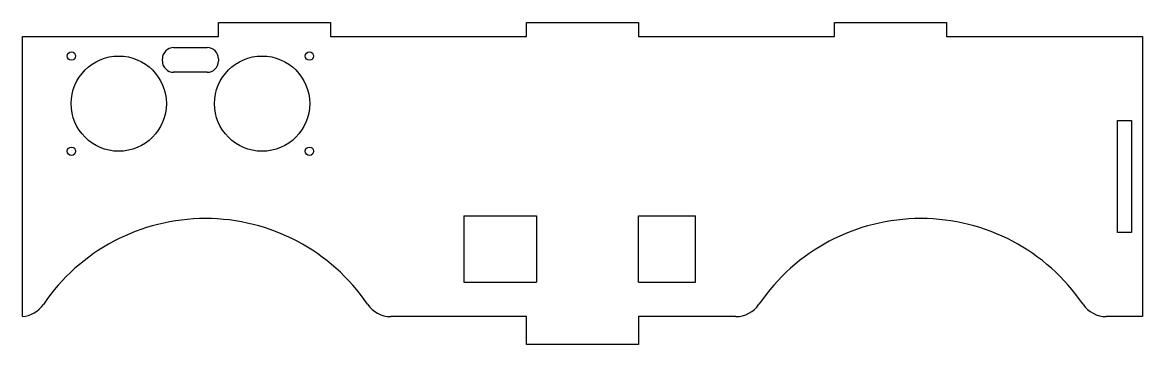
# Model space of a CAD drawing. Header units: millimetres. Extents: x -100 to 100, y -30 to 28.
import ezdxf

# ---------------------------------------------------------------- set-up
doc = ezdxf.new("R2010")
doc.units = ezdxf.units.MM

msp = doc.modelspace()

# ---------------------------------------------------------------- linework, layer by layer
at = {"color": 7, "linetype": 'Continuous', "lineweight": 25}
for p, q in [((-65, 25), (-65, 27.5)), ((-65, 27.5), (-45, 27.5)), ((-45, 27.5), (-45, 25)), ((-10, 25), (-10, 27.5)), ((-10, 27.5), (10, 27.5)), ((10, 27.5), (10, 25)), ((45, 25), (45, 27.5)), ((45, 27.5), (65, 27.5)), ((65, 27.5), (65, 25)), ((-100, 25), (-65, 25)), ((-100, -25), (-100, 25)), ((-45, 25), (-10, 25)), ((10, 25), (45, 25)), ((65, 25), (100, 25)), ((100, 25), (100, -25)), ((-73, 23), (-67, 23)), ((-75, 20.6), (-75, 21)), ((-65, 21), (-65, 20.6)), ((-67, 18.6), (-73, 18.6)), ((95.5, 10), (98, 10)), ((95.5, -10), (95.5, 10)), ((98, 10), (98, -10)), ((-21.2, -7.05), (-21.2, -18.85)), ((-21.2, -7.05), (-8.2, -7.05)), ((-8.2, -7.05), (-8.2, -18.85)), ((10.01, -7.05), (20.15, -7.05)), ((10.01, -18.85), (10.01, -7.05)), ((20.15, -18.85), (20.15, -7.05)), ((98, -10), (95.5, -10)), ((-21.2, -18.85), (-8.2, -18.85)), ((10.01, -18.85), (20.15, -18.85)), ((-10, -25), (-34.24, -25)), ((-10, -30), (-10, -25)), ((27.36, -25), (10, -25)), ((10, -25), (10, -30)), ((100, -25), (93.5, -25)), ((10, -30), (-10, -30))]:
    msp.add_line(p, q, dxfattribs=at)
for centre, radius in [((-91.25, 21.5), 0.75), ((-48.75, 21.5), 0.75), ((-82.8, 13), 8.5), ((-57.2, 13), 8.5), ((-91.25, 4.5), 0.75), ((-48.75, 4.5), 0.75)]:
    msp.add_circle(centre, radius, dxfattribs=at)
for centre, radius, start, end in [((-73, 21), 2, 90, 180), ((-67, 21), 2, 0, 90), ((-73, 20.6), 2, 180, 270), ((-67, 20.6), 2, 270, 0), ((-67.31, -42.5), 35, 34.2289, 145.7977), ((60.43, -42.5), 35, 34.2289, 145.7711), ((-100.39, -20.02), 5, 274.4901, 325.7977), ((-34.24, -20), 5, 214.2289, 270), ((27.36, -20), 5, 270, 325.7711), ((93.5, -20), 5, 214.2289, 270)]:
    msp.add_arc(centre, radius, start, end, dxfattribs=at)

doc.saveas('drawing.dxf')
